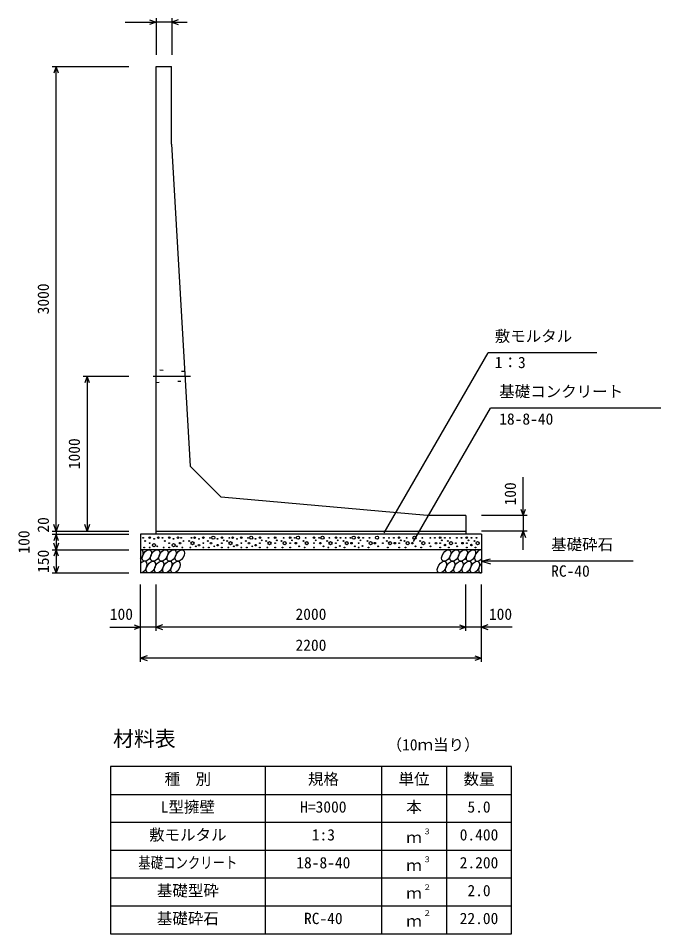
# Model space of a CAD drawing. Units: millimetres, scale not verified. Extents: x -67200 to 67200, y -23760 to 23760.
# Drawn here: x 34223 to 38370, y -5906 to 6 of the extents above; entities that cross this region are included whole.
import ezdxf
from ezdxf.enums import TextEntityAlignment as Align

# ---------------------------------------------------------------- set-up
doc = ezdxf.new("R2010")
doc.units = ezdxf.units.MM
doc.header["$LTSCALE"] = 80
doc.linetypes.add('CHAIN1', pattern=[8, 5, -1, 1, -1])
doc.linetypes.add('DOTTED', pattern=[1.75, 0.25, -1.5])
for name, color, linetype, lineweight in [('0-0_CENTER', 7, 'CHAIN1', 25), ('0-1_DIM', 7, 'Continuous', 25), ('0-3_HATCH', 6, 'Continuous', 25), ('0-4_HYO', 3, 'Continuous', 25), ('0-5_HYO2', 4, 'Continuous', 25), ('0-6_OUTLINE', 1, 'Continuous', 25), ('0-7_OUTLINE2', 4, 'DOTTED', 25), ('0-8_TXT', 7, 'Continuous', 25)]:
    doc.layers.add(name, color=color, linetype=linetype, lineweight=lineweight)
doc.styles.add('ＭＳ ゴシック', font='')
doc.styles.get('ＭＳ ゴシック').set_extended_font_data('MS Gothic')

msp = doc.modelspace()

# ---------------------------------------------------------------- linework, layer by layer
at = {"layer": '0-0_CENTER'}
msp.add_line((35094.81, -2305.79), (35335.07, -2305.79), dxfattribs=at)
at = {"layer": '0-1_DIM'}
for p, q in [((35113.39, 6.1), (35113.39, -230.79)), ((35213.39, 6.1), (35213.39, -230.79)), ((34913.85, -18.9), (35113.39, -18.9)), ((35213.39, -18.9), (35113.39, -18.9)), ((35213.39, -18.9), (35313.39, -18.9)), ((34442.68, -305.79), (34937.68, -305.79)), ((34467.68, -3305.79), (34467.68, -305.79)), ((36584.82, -3317.69), (37256.09, -2155.01)), ((37958.51, -2155.01), (37256.09, -2155.01)), ((34642.68, -2305.79), (34937.68, -2305.79)), ((34667.68, -2305.79), (34667.68, -3305.79)), ((36774.3, -3372.08), (37270.57, -2512.52)), ((38370.12, -2512.52), (37270.57, -2512.52)), ((37482.68, -3205.79), (37482.68, -2958.1)), ((37507.68, -3205.79), (37212.68, -3205.79)), ((37482.68, -3205.79), (37482.68, -3305.79)), ((34442.68, -3305.79), (34937.68, -3305.79)), ((34467.68, -3305.79), (34467.68, -3325.79)), ((37507.68, -3305.79), (37212.68, -3305.79)), ((37482.68, -3425.79), (37482.68, -3305.79)), ((34442.68, -3325.79), (34937.68, -3325.79)), ((34467.68, -3325.79), (34467.68, -3425.79)), ((34442.68, -3425.79), (34937.68, -3425.79)), ((34467.68, -3425.79), (34467.68, -3575.79)), ((37212.68, -3500.79), (37270.63, -3485.26)), ((38193, -3500.79), (37212.68, -3500.79)), ((37212.68, -3500.79), (37270.63, -3516.32)), ((34442.68, -3575.79), (34937.68, -3575.79)), ((35012.68, -4150.79), (35012.68, -3650.79)), ((35112.68, -3950.79), (35112.68, -3650.79)), ((37112.68, -3950.79), (37112.68, -3650.79)), ((37112.68, -3950.79), (37112.68, -3650.79)), ((37212.68, -4150.79), (37212.68, -3650.79)), ((34813.13, -3925.79), (35012.68, -3925.79)), ((35112.68, -3925.79), (35012.68, -3925.79)), ((37112.68, -3925.79), (35112.68, -3925.79)), ((37212.68, -3925.79), (37112.68, -3925.79)), ((37412.22, -3925.79), (37212.68, -3925.79)), ((37212.68, -4125.79), (35012.68, -4125.79))]:
    msp.add_line(p, q, dxfattribs=at)
for points in [[(35071.11, -3.51), (35113.39, -18.9), (35071.11, -34.29)], [(35255.68, -3.51), (35213.39, -18.9), (35255.68, -34.29)], [(34483.07, -348.08), (34467.68, -305.79), (34452.29, -348.08)], [(34683.07, -2348.08), (34667.68, -2305.79), (34652.29, -2348.08)], [(37467.29, -3163.51), (37482.68, -3205.79), (37498.07, -3163.51)], [(34483.07, -3263.51), (34467.68, -3305.79), (34452.29, -3263.51)], [(34683.07, -3263.51), (34667.68, -3305.79), (34652.29, -3263.51)], [(37467.29, -3348.08), (37482.68, -3305.79), (37498.07, -3348.08)], [(34483.07, -3368.08), (34467.68, -3325.79), (34452.29, -3368.08)], [(34483.07, -3383.51), (34467.68, -3425.79), (34452.29, -3383.51)], [(34483.07, -3468.08), (34467.68, -3425.79), (34452.29, -3468.08)], [(34483.07, -3533.51), (34467.68, -3575.79), (34452.29, -3533.51)], [(34970.39, -3910.4), (35012.68, -3925.79), (34970.39, -3941.18)], [(35154.96, -3910.4), (35112.68, -3925.79), (35154.96, -3941.18)], [(37070.39, -3910.4), (37112.68, -3925.79), (37070.39, -3941.18)], [(37254.96, -3910.4), (37212.68, -3925.79), (37254.96, -3941.18)], [(35054.96, -4110.4), (35012.68, -4125.79), (35054.96, -4141.18)], [(37170.39, -4110.4), (37212.68, -4125.79), (37170.39, -4141.18)]]:
    msp.add_lwpolyline(points, dxfattribs=at)
at = {"layer": '0-3_HATCH'}
for centre, radius in [((35028.65, -3348.62), 2.5), ((35042.67, -3369.63), 2.5), ((35071.54, -3347.74), 5), ((35099.58, -3355.62), 2.5), ((35127.62, -3348.62), 5), ((35154.75, -3348.62), 2.5), ((35168.77, -3369.63), 2.5), ((35197.64, -3347.74), 5), ((35225.68, -3355.62), 2.5), ((35253.72, -3348.62), 5), ((35274.75, -3348.62), 2.5), ((35288.77, -3369.63), 2.5), ((35326.59, -3369.63), 2.5), ((35340.61, -3348.62), 2.5), ((35361.64, -3348.62), 5), ((35389.67, -3355.62), 2.5), ((35417.71, -3347.74), 5), ((35446.59, -3369.63), 2.5), ((35460.61, -3348.62), 2.5), ((35481.64, -3348.62), 10), ((35509.67, -3355.62), 2.5), ((35537.71, -3347.74), 5), ((35549.05, -3365.31), 2.5), ((35571.81, -3369.63), 2.5), ((35585.83, -3348.62), 2.5), ((35606.86, -3348.62), 5), ((35634.9, -3355.62), 2.5), ((35662.94, -3347.74), 5), ((35691.81, -3369.63), 2.5), ((35705.83, -3348.62), 2.5), ((35726.86, -3348.62), 10), ((35754.9, -3355.62), 2.5), ((35782.94, -3347.74), 5), ((35794.28, -3365.31), 2.5), ((35823.74, -3369.63), 2.5), ((35837.75, -3348.62), 2.5), ((35881.37, -3347.74), 5), ((35892.71, -3365.31), 2.5), ((35922.17, -3369.63), 2.5), ((35936.19, -3348.62), 2.5), ((35978.37, -3347.74), 5), ((35989.71, -3365.31), 2.5), ((36008.07, -3348.62), 2.5), ((36029.1, -3348.62), 10), ((36064.45, -3369.63), 2.5), ((36078.46, -3348.62), 2.5), ((36131.76, -3347.74), 5), ((36143.1, -3365.31), 2.5), ((36165.73, -3348.62), 2.5), ((36186.76, -3348.62), 10), ((36217.42, -3369.63), 2.5), ((36231.44, -3348.62), 2.5), ((36273.61, -3347.74), 5), ((36284.95, -3365.31), 2.5), ((36303.31, -3348.62), 2.5), ((36322.55, -3369.63), 2.5), ((36336.57, -3348.62), 2.5), ((36367.35, -3348.62), 2.5), ((36388.38, -3348.62), 10), ((36420.15, -3347.74), 5), ((36431.49, -3365.31), 2.5), ((36449.85, -3348.62), 2.5), ((36476.84, -3369.63), 2.5), ((36490.86, -3348.62), 2.5), ((36539.02, -3348.62), 10), ((36583.11, -3348.62), 2.5), ((36602.34, -3369.63), 2.5), ((36616.36, -3348.62), 2.5), ((36647.14, -3348.62), 2.5), ((36681.55, -3347.74), 5), ((36692.89, -3365.31), 2.5), ((36716.01, -3369.63), 2.5), ((36730.03, -3348.62), 2.5), ((36780.67, -3348.62), 10), ((36817.28, -3369.63), 2.5), ((36831.3, -3348.62), 2.5), ((36882.77, -3348.62), 2.5), ((36912.14, -3348.62), 2.5), ((36946.55, -3347.74), 5), ((36957.89, -3365.31), 2.5), ((36976.86, -3348.62), 2.5), ((36996.07, -3369.63), 2.5), ((37010.09, -3348.62), 2.5), ((37054.26, -3348.62), 2.5), ((37083.63, -3348.62), 2.5), ((37118.03, -3347.74), 5), ((37129.37, -3365.31), 2.5), ((37148.34, -3348.62), 2.5), ((37167.55, -3369.63), 2.5), ((37181.57, -3348.62), 2.5), ((35035.66, -3411.65), 2.5), ((35071.54, -3383.63), 2.5), ((35071.54, -3411.65), 2.5), ((35099.58, -3396.77), 10), ((35120.61, -3403.77), 2.5), ((35161.76, -3411.65), 2.5), ((35197.64, -3383.63), 2.5), ((35197.64, -3411.65), 2.5), ((35225.68, -3396.77), 10), ((35246.71, -3403.77), 2.5), ((35267.74, -3383.63), 5), ((35281.76, -3411.65), 2.5), ((35333.6, -3411.65), 2.5), ((35347.62, -3383.63), 10), ((35368.64, -3403.77), 2.5), ((35389.67, -3396.77), 5), ((35417.71, -3383.63), 2.5), ((35417.71, -3411.65), 2.5), ((35453.6, -3411.65), 2.5), ((35467.62, -3383.63), 5), ((35488.64, -3403.77), 2.5), ((35509.67, -3396.77), 5), ((35537.71, -3383.63), 2.5), ((35537.71, -3411.65), 2.5), ((35578.82, -3411.65), 2.5), ((35592.84, -3383.63), 10), ((35613.87, -3403.77), 2.5), ((35634.9, -3396.77), 5), ((35662.94, -3383.63), 2.5), ((35662.94, -3411.65), 2.5), ((35698.82, -3411.65), 2.5), ((35712.84, -3383.63), 5), ((35733.87, -3403.77), 2.5), ((35754.9, -3396.77), 5), ((35782.94, -3383.63), 2.5), ((35782.94, -3411.65), 2.5), ((35830.75, -3411.65), 2.5), ((35844.77, -3383.63), 10), ((35881.37, -3383.63), 2.5), ((35881.37, -3411.65), 2.5), ((35929.18, -3411.65), 2.5), ((35943.2, -3383.63), 10), ((35978.37, -3383.63), 2.5), ((35978.37, -3411.65), 2.5), ((36015.08, -3383.63), 5), ((36036.11, -3403.77), 2.5), ((36071.46, -3411.65), 2.5), ((36085.48, -3383.63), 10), ((36131.76, -3383.63), 2.5), ((36131.76, -3411.65), 2.5), ((36172.74, -3383.63), 5), ((36193.77, -3403.77), 2.5), ((36224.43, -3411.65), 2.5), ((36238.45, -3383.63), 10), ((36273.61, -3383.63), 2.5), ((36273.61, -3411.65), 2.5), ((36298.27, -3401.98), 2.5), ((36329.56, -3411.65), 2.5), ((36343.58, -3383.63), 10), ((36374.36, -3383.63), 5), ((36395.39, -3403.77), 2.5), ((36420.15, -3383.63), 2.5), ((36420.15, -3411.65), 2.5), ((36444.81, -3401.98), 2.5), ((36483.85, -3411.65), 2.5), ((36497.87, -3383.63), 10), ((36525, -3383.63), 5), ((36546.03, -3403.77), 2.5), ((36576.67, -3383.63), 2.5), ((36609.35, -3411.65), 2.5), ((36623.37, -3383.63), 10), ((36654.16, -3383.63), 5), ((36681.55, -3383.63), 2.5), ((36681.55, -3411.65), 2.5), ((36723.02, -3411.65), 2.5), ((36737.04, -3383.63), 10), ((36766.65, -3383.63), 5), ((36787.67, -3403.77), 2.5), ((36824.29, -3411.65), 2.5), ((36838.31, -3383.63), 10), ((36876.34, -3383.63), 2.5), ((36884.68, -3403.77), 2.5), ((36919.15, -3383.63), 5), ((36946.55, -3383.63), 2.5), ((36946.55, -3411.65), 2.5), ((36977.02, -3395.92), 5), ((37003.08, -3411.65), 2.5), ((37017.1, -3383.63), 10), ((37047.82, -3383.63), 2.5), ((37056.17, -3403.77), 2.5), ((37090.64, -3383.63), 5), ((37118.03, -3383.63), 2.5), ((37118.03, -3411.65), 2.5), ((37148.51, -3395.92), 5), ((37174.56, -3411.65), 2.5), ((37188.58, -3383.63), 10)]:
    msp.add_circle(centre, radius, dxfattribs=at)
for centre, start_param, end_param in [((35000.31, -3463.3), 4.385593, 6.6745444), ((37198.82, -3463.3), 0.3357715, 4.4411806), ((35025.63, -3538.29), 3.5111464, 7.548991), ((37224.14, -3538.29), 1.2110787, 3.5658734)]:
    msp.add_ellipse(centre, major_axis=(21.81, 35.31), ratio=0.5792, start_param=start_param, end_param=end_param, dxfattribs=at)
for centre in [(35053.52, -3463.3), (35106.73, -3463.3), (35159.94, -3463.3), (35213.15, -3463.3), (35266.36, -3463.3), (36985.98, -3463.3), (37039.19, -3463.3), (37092.4, -3463.3), (37145.61, -3463.3), (35078.84, -3538.29), (35132.05, -3538.29), (35185.26, -3538.29), (35238.47, -3538.29), (36958.1, -3538.29), (37011.31, -3538.29), (37064.51, -3538.29), (37117.72, -3538.29), (37170.93, -3538.29)]:
    msp.add_ellipse(centre, major_axis=(21.81, 35.31), ratio=0.5792, dxfattribs=at)
at = {"layer": '0-4_HYO'}
for p, q in [((35817.68, -4825.79), (35817.68, -5905.79)), ((36567.68, -4825.79), (36567.68, -5905.79)), ((36987.68, -4825.79), (36987.68, -5905.79)), ((34817.68, -5005.79), (37407.68, -5005.79))]:
    msp.add_line(p, q, dxfattribs=at)
msp.add_lwpolyline([(34817.68, -5905.79), (37407.68, -5905.79), (37407.68, -4825.79), (34817.68, -4825.79)], close=True, dxfattribs=at)
at = {"layer": '0-5_HYO2'}
for p, q in [((34817.68, -5185.79), (37407.68, -5185.79)), ((34817.68, -5365.79), (37407.68, -5365.79)), ((34817.68, -5545.79), (37407.68, -5545.79)), ((34817.68, -5725.79), (37407.68, -5725.79))]:
    msp.add_line(p, q, dxfattribs=at)
at = {"layer": '0-6_OUTLINE'}
for p, q in [((35112.68, -305.79), (35212.68, -305.79)), ((35112.68, -3325.79), (35112.68, -305.79)), ((35212.68, -805.79), (35212.68, -305.79)), ((35212.68, -805.79), (35332.68, -2885.79)), ((37112.68, -3205.79), (36862.68, -3205.79)), ((37112.68, -3205.79), (37112.68, -3325.79)), ((35112.68, -3305.79), (37112.68, -3305.79)), ((37212.68, -3325.79), (37212.68, -3575.79)), ((37212.68, -3425.79), (35012.68, -3425.79)), ((37212.68, -3575.79), (35012.68, -3575.79))]:
    msp.add_line(p, q, dxfattribs=at)
for points in [[(36862.68, -3205.79), (35532.68, -3085.79), (35332.68, -2885.79)], [(37212.68, -3325.79), (35012.68, -3325.79), (35012.68, -3575.79)]]:
    msp.add_lwpolyline(points, dxfattribs=at)
at = {"layer": '0-7_OUTLINE2'}
for p, q in [((35297.49, -2275.79), (35112.68, -2265.79)), ((35112.68, -2345.79), (35300.95, -2335.79))]:
    msp.add_line(p, q, dxfattribs=at)

# ---------------------------------------------------------------- texts
at = {"layer": '0-1_DIM', "style": 'ＭＳ ゴシック'}
for s, p in [('3000', (34442.68, -1905.79)), ('1000', (34642.68, -2905.79)), ('100', (37457.68, -3140.15)), ('20', (34442.68, -3315.73)), ('100', (34317.68, -3450.79)), ('150', (34442.68, -3575.79))]:
    msp.add_text(s, height=73.31, rotation=90, dxfattribs=at).set_placement(p, align=Align.BOTTOM_LEFT)
for s, p in [('敷モルタル', (37298.94, -2105.01)), ('1：3', (37298.94, -2275.13)), ('基礎コンクリート', (37327.83, -2462.52)), ('18-8-40', (37327.83, -2640.15)), ('基礎砕石', (37662.93, -3450.79)), ('RC-40', (37662.93, -3622.17)), ('100', (34814.04, -3900.79)), ('2000', (36012.68, -3900.79)), ('100', (37261.32, -3900.79)), ('2200', (36012.68, -4100.79))]:
    msp.add_text(s, height=73.31, dxfattribs=at).set_placement(p, align=Align.BOTTOM_LEFT)
at = {"layer": '0-8_TXT', "style": 'ＭＳ ゴシック'}
for s, height, p in [('材料表', 98.97, (34834.35, -4725.79)), ('（10ｍ当り）', 73.31, (36601.01, -4744.13)), ('種\u3000別', 73.31, (35167.68, -4965.79)), ('規格', 73.31, (36092.68, -4965.79)), ('単位', 73.31, (36677.68, -4965.79)), ('数量', 73.31, (37097.68, -4965.79)), ('L型擁壁', 73.31, (35142.68, -5145.79)), ('H=3000', 73.31, (36042.68, -5145.79)), ('本', 73.31, (36727.68, -5145.79)), ('5.0', 73.31, (37122.68, -5145.79)), ('敷モルタル', 73.31, (35067.68, -5325.79)), ('1:3', 73.31, (36117.68, -5325.79)), ('３', 36.66, (36836.92, -5275.18)), ('0.400', 73.31, (37072.68, -5325.79)), ('ｍ', 73.31, (36727.68, -5342.46)), ('18-8-40', 73.31, (36017.68, -5505.79)), ('３', 36.66, (36836.92, -5455.18)), ('2.200', 73.31, (37072.68, -5505.79)), ('ｍ', 73.31, (36727.68, -5522.46)), ('基礎型砕', 73.31, (35117.68, -5685.79)), ('２', 36.66, (36836.92, -5635.18)), ('2.0', 73.31, (37122.68, -5685.79)), ('ｍ', 73.31, (36727.68, -5702.46)), ('基礎砕石', 73.31, (35117.68, -5865.79)), ('RC-40', 73.31, (36067.68, -5865.79)), ('２', 36.66, (36836.92, -5801.85)), ('22.00', 73.31, (37072.68, -5865.79)), ('ｍ', 73.31, (36727.68, -5882.46))]:
    msp.add_text(s, height=height, dxfattribs=at).set_placement(p, align=Align.BOTTOM_LEFT)
at = {"layer": '0-8_TXT', "style": 'ＭＳ ゴシック', "width": 0.8}
msp.add_text('基礎コンクリート', height=73.31, dxfattribs=at).set_placement((34997.68, -5505.79), align=Align.BOTTOM_LEFT)

doc.saveas('drawing.dxf')
